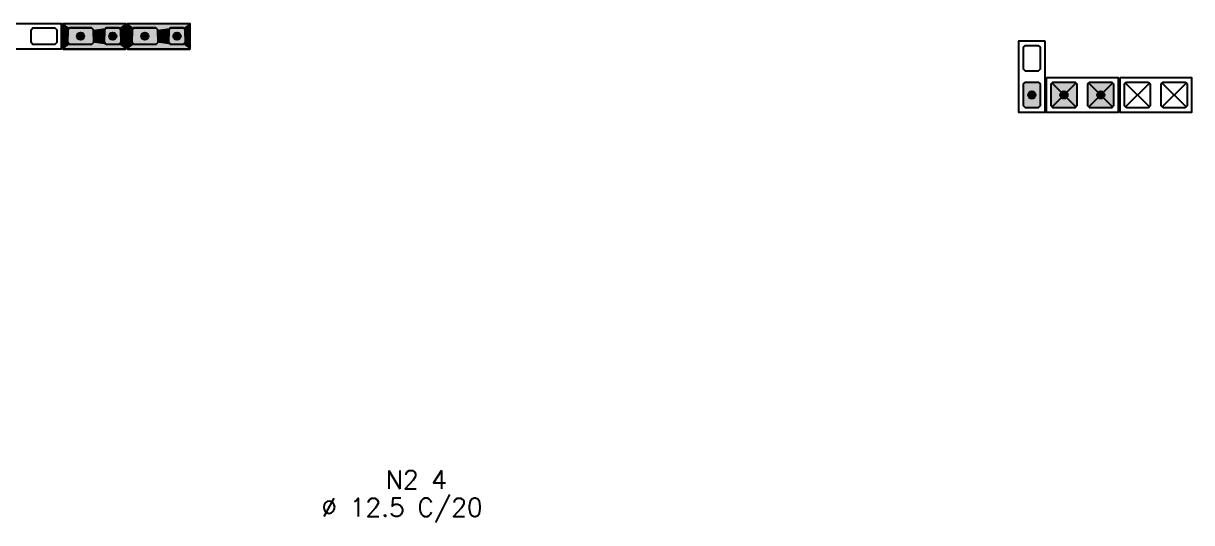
# Model space of a CAD drawing. Extents: x -1.9 to 86, y -1.6 to 60.9.
# Drawn here: x 36.19 to 48.91, y 21.67 to 27.11 of the extents above; entities that cross this region are included whole.
import ezdxf

# ---------------------------------------------------------------- set-up
doc = ezdxf.new("R2010")
doc.units = 0
doc.header["$MEASUREMENT"] = 0
doc.linetypes.add('ESTILO_TQS_0001', pattern=[0.45, 0.3, -0.15])
for name, color, linetype in [('PENA_01', 1, 'CONTINUOUS'), ('PENA_02', 2, 'CONTINUOUS'), ('PENA_03', 3, 'CONTINUOUS'), ('PENA_11', 252, 'CONTINUOUS'), ('PENA_21', 100, 'CONTINUOUS')]:
    doc.layers.add(name, color=color, linetype=linetype)
doc.styles.get("Standard").update_dxf_attribs({"font": 'ROMANS.SHX'})

msp = doc.modelspace()

# ---------------------------------------------------------------- linework, layer by layer
at = {"layer": 'PENA_01', "linetype": 'Continuous'}
for p, q in [((47.38911, 26.198647), (47.64911, 26.458647)), ((47.64911, 26.198647), (47.38911, 26.458647)), ((48.04911, 26.198647), (47.78911, 26.458647)), ((47.78911, 26.198647), (48.04911, 26.458647)), ((48.18911, 26.198647), (48.44911, 26.458647)), ((48.44911, 26.198647), (48.18911, 26.458647)), ((48.84911, 26.198647), (48.58911, 26.458647)), ((48.58911, 26.198647), (48.84911, 26.458647))]:
    msp.add_line(p, q, dxfattribs=at)
for points in [[(36.27, 27.037997), (36.29, 27.057997), (36.53, 27.057997), (36.55, 27.037997), (36.55, 26.897997), (36.53, 26.877997), (36.29, 26.877997), (36.27, 26.897997), (36.27, 27.037997)], [(36.93, 26.877997), (36.69, 26.877997), (36.67, 26.897997), (36.67, 27.037997), (36.69, 27.057997), (36.93, 27.057997), (36.95, 27.037997), (36.95, 26.897997), (36.93, 26.877997)], [(37.23, 26.877997), (37.09, 26.877997), (37.07, 26.897997), (37.07, 27.037997), (37.09, 27.057997), (37.23, 27.057997), (37.25, 27.037997), (37.25, 26.897997), (37.23, 26.877997)], [(37.63, 26.877997), (37.39, 26.877997), (37.37, 26.897997), (37.37, 27.037997), (37.39, 27.057997), (37.63, 27.057997), (37.65, 27.037997), (37.65, 26.897997), (37.63, 26.877997)], [(37.93, 26.877997), (37.79, 26.877997), (37.77, 26.897997), (37.77, 27.037997), (37.79, 27.057997), (37.93, 27.057997), (37.95, 27.037997), (37.95, 26.897997), (37.93, 26.877997)], [(47.23911, 26.868647), (47.25911, 26.848647), (47.25911, 26.608647), (47.23911, 26.588647), (47.09911, 26.588647), (47.07911, 26.608647), (47.07911, 26.848647), (47.09911, 26.868647), (47.23911, 26.868647)], [(47.23911, 26.468647), (47.25911, 26.448647), (47.25911, 26.208647), (47.23911, 26.188647), (47.09911, 26.188647), (47.07911, 26.208647), (47.07911, 26.448647), (47.09911, 26.468647), (47.23911, 26.468647)]]:
    msp.add_lwpolyline(points, dxfattribs=at)
at = {"layer": 'PENA_02', "linetype": 'Continuous'}
for points in [[(35.82, 27.107997), (36.6, 27.107997), (36.6, 26.827997), (35.82, 26.827997), (35.82, 27.107997)], [(37.3, 26.827997), (36.62, 26.827997), (36.62, 27.107997), (37.3, 27.107997), (37.3, 26.827997)], [(38, 26.827997), (37.32, 26.827997), (37.32, 27.107997), (38, 27.107997), (38, 26.827997)], [(47.30911, 26.918647), (47.30911, 26.138647), (47.02911, 26.138647), (47.02911, 26.918647), (47.30911, 26.918647)], [(47.32911, 26.518647), (48.10911, 26.518647), (48.10911, 26.138647), (47.32911, 26.138647), (47.32911, 26.518647)], [(48.12911, 26.518647), (48.90911, 26.518647), (48.90911, 26.138647), (48.12911, 26.138647), (48.12911, 26.518647)]]:
    msp.add_lwpolyline(points, dxfattribs=at)
at = {"layer": 'PENA_02', "linetype": 'ESTILO_TQS_0001'}
for points in [[(47.37911, 26.448647), (47.39911, 26.468647), (47.63911, 26.468647), (47.65911, 26.448647), (47.65911, 26.208647), (47.63911, 26.188647), (47.39911, 26.188647), (47.37911, 26.208647), (47.37911, 26.448647)], [(47.77911, 26.448647), (47.79911, 26.468647), (48.03911, 26.468647), (48.05911, 26.448647), (48.05911, 26.208647), (48.03911, 26.188647), (47.79911, 26.188647), (47.77911, 26.208647), (47.77911, 26.448647)], [(48.17911, 26.448647), (48.19911, 26.468647), (48.43911, 26.468647), (48.45911, 26.448647), (48.45911, 26.208647), (48.43911, 26.188647), (48.19911, 26.188647), (48.17911, 26.208647), (48.17911, 26.448647)], [(48.57911, 26.448647), (48.59911, 26.468647), (48.83911, 26.468647), (48.85911, 26.448647), (48.85911, 26.208647), (48.83911, 26.188647), (48.59911, 26.188647), (48.57911, 26.208647), (48.57911, 26.448647)]]:
    msp.add_lwpolyline(points, dxfattribs=at)
at = {"layer": 'PENA_03', "linetype": 'Continuous'}
for points in [[(36.95, 26.897997), (36.93, 26.877997), (36.69, 26.877997), (36.67, 26.897997), (36.67, 27.037997), (36.69, 27.057997), (36.93, 27.057997), (36.95, 27.037997), (36.95, 26.897997)], [(37.25, 26.897997), (37.23, 26.877997), (37.09, 26.877997), (37.07, 26.897997), (37.07, 27.037997), (37.09, 27.057997), (37.23, 27.057997), (37.25, 27.037997), (37.25, 26.897997)], [(37.65, 26.897997), (37.63, 26.877997), (37.39, 26.877997), (37.37, 26.897997), (37.37, 27.037997), (37.39, 27.057997), (37.63, 27.057997), (37.65, 27.037997), (37.65, 26.897997)], [(37.95, 26.897997), (37.93, 26.877997), (37.79, 26.877997), (37.77, 26.897997), (37.77, 27.037997), (37.79, 27.057997), (37.93, 27.057997), (37.95, 27.037997), (37.95, 26.897997)], [(47.09911, 26.188647), (47.07911, 26.208647), (47.07911, 26.448647), (47.09911, 26.468647), (47.23911, 26.468647), (47.25911, 26.448647), (47.25911, 26.208647), (47.23911, 26.188647), (47.09911, 26.188647)], [(47.65911, 26.208647), (47.63911, 26.188647), (47.39911, 26.188647), (47.37911, 26.208647), (47.37911, 26.448647), (47.39911, 26.468647), (47.63911, 26.468647), (47.65911, 26.448647), (47.65911, 26.208647)], [(48.05911, 26.208647), (48.03911, 26.188647), (47.79911, 26.188647), (47.77911, 26.208647), (47.77911, 26.448647), (47.79911, 26.468647), (48.03911, 26.468647), (48.05911, 26.448647), (48.05911, 26.208647)]]:
    msp.add_lwpolyline(points, dxfattribs=at)
for centre in [(36.81, 26.967997), (37.16, 26.967997), (37.51, 26.967997), (37.86, 26.967997), (47.16911, 26.328647), (47.51911, 26.328647), (47.91911, 26.328647)]:
    msp.add_circle(centre, 0.04, dxfattribs=at)
for points in [[(36.85, 26.967997), (36.79, 27.002638), (36.772412, 26.981678)], [(36.85, 26.967997), (36.772412, 26.981678), (36.772412, 26.954316)], [(36.85, 26.967997), (36.816946, 27.007389), (36.79, 27.002638)], [(36.85, 26.967997), (36.840642, 26.993708), (36.816946, 27.007389)], [(37.2, 26.967997), (37.14, 27.002638), (37.122412, 26.981678)], [(37.2, 26.967997), (37.122412, 26.981678), (37.122412, 26.954316)], [(37.2, 26.967997), (37.166946, 27.007389), (37.14, 27.002638)], [(37.2, 26.967997), (37.190642, 26.993708), (37.166946, 27.007389)], [(37.55, 26.967997), (37.49, 27.002638), (37.472412, 26.981678)], [(37.55, 26.967997), (37.472412, 26.981678), (37.472412, 26.954316)], [(37.55, 26.967997), (37.516946, 27.007389), (37.49, 27.002638)], [(37.55, 26.967997), (37.540642, 26.993708), (37.516946, 27.007389)], [(37.9, 26.967997), (37.84, 27.002638), (37.822412, 26.981678)], [(37.9, 26.967997), (37.822412, 26.981678), (37.822412, 26.954316)], [(37.9, 26.967997), (37.866946, 27.007389), (37.84, 27.002638)], [(37.9, 26.967997), (37.890642, 26.993708), (37.866946, 27.007389)], [(36.85, 26.967997), (36.772412, 26.954316), (36.79, 26.933356)], [(36.85, 26.967997), (36.79, 26.933356), (36.816946, 26.928604)], [(36.85, 26.967997), (36.816946, 26.928604), (36.840642, 26.942285)], [(36.85, 26.967997), (36.840642, 26.942285), (36.85, 26.967997)], [(37.2, 26.967997), (37.122412, 26.954316), (37.14, 26.933356)], [(37.2, 26.967997), (37.14, 26.933356), (37.166946, 26.928604)], [(37.2, 26.967997), (37.166946, 26.928604), (37.190642, 26.942285)], [(37.2, 26.967997), (37.190642, 26.942285), (37.2, 26.967997)], [(37.55, 26.967997), (37.472412, 26.954316), (37.49, 26.933356)], [(37.55, 26.967997), (37.49, 26.933356), (37.516946, 26.928604)], [(37.55, 26.967997), (37.516946, 26.928604), (37.540642, 26.942285)], [(37.55, 26.967997), (37.540642, 26.942285), (37.55, 26.967997)], [(37.9, 26.967997), (37.822412, 26.954316), (37.84, 26.933356)], [(37.9, 26.967997), (37.84, 26.933356), (37.866946, 26.928604)], [(37.9, 26.967997), (37.866946, 26.928604), (37.890642, 26.942285)], [(37.9, 26.967997), (37.890642, 26.942285), (37.9, 26.967997)], [(47.20911, 26.328647), (47.14911, 26.363288), (47.131522, 26.342328)], [(47.20911, 26.328647), (47.131522, 26.342328), (47.131522, 26.314966)], [(47.20911, 26.328647), (47.176056, 26.368039), (47.14911, 26.363288)], [(47.20911, 26.328647), (47.199752, 26.354358), (47.176056, 26.368039)], [(47.55911, 26.328647), (47.49911, 26.363288), (47.481522, 26.342328)], [(47.55911, 26.328647), (47.481522, 26.342328), (47.481522, 26.314966)], [(47.55911, 26.328647), (47.526056, 26.368039), (47.49911, 26.363288)], [(47.55911, 26.328647), (47.549752, 26.354358), (47.526056, 26.368039)], [(47.95911, 26.328647), (47.89911, 26.363288), (47.881522, 26.342328)], [(47.95911, 26.328647), (47.881522, 26.342328), (47.881522, 26.314966)], [(47.95911, 26.328647), (47.926056, 26.368039), (47.89911, 26.363288)], [(47.95911, 26.328647), (47.949752, 26.354358), (47.926056, 26.368039)], [(47.20911, 26.328647), (47.131522, 26.314966), (47.14911, 26.294006)], [(47.20911, 26.328647), (47.14911, 26.294006), (47.176056, 26.289255)], [(47.20911, 26.328647), (47.176056, 26.289255), (47.199752, 26.302935)], [(47.20911, 26.328647), (47.199752, 26.302935), (47.20911, 26.328647)], [(47.55911, 26.328647), (47.481522, 26.314966), (47.49911, 26.294006)], [(47.55911, 26.328647), (47.49911, 26.294006), (47.526056, 26.289255)], [(47.55911, 26.328647), (47.526056, 26.289255), (47.549752, 26.302935)], [(47.55911, 26.328647), (47.549752, 26.302935), (47.55911, 26.328647)], [(47.95911, 26.328647), (47.881522, 26.314966), (47.89911, 26.294006)], [(47.95911, 26.328647), (47.89911, 26.294006), (47.926056, 26.289255)], [(47.95911, 26.328647), (47.926056, 26.289255), (47.949752, 26.302935)], [(47.95911, 26.328647), (47.949752, 26.302935), (47.95911, 26.328647)]]:
    msp.add_solid(points, dxfattribs=at)
at = {"layer": 'PENA_11', "linetype": 'Continuous'}
for points in [[(36.95, 26.897997), (36.67, 27.037997), (36.69, 27.057997)], [(36.95, 26.897997), (36.67, 26.897997), (36.67, 27.037997)], [(36.95, 26.897997), (36.69, 27.057997), (36.93, 27.057997)], [(36.95, 26.897997), (36.93, 27.057997), (36.95, 27.037997)], [(36.95, 26.897997), (36.95, 27.037997), (36.95, 26.897997)], [(37.25, 26.897997), (37.07, 27.037997), (37.09, 27.057997)], [(37.25, 26.897997), (37.07, 26.897997), (37.07, 27.037997)], [(37.25, 26.897997), (37.09, 27.057997), (37.23, 27.057997)], [(37.25, 26.897997), (37.23, 27.057997), (37.25, 27.037997)], [(37.25, 26.897997), (37.25, 27.037997), (37.25, 26.897997)], [(37.65, 26.897997), (37.37, 27.037997), (37.39, 27.057997)], [(37.65, 26.897997), (37.37, 26.897997), (37.37, 27.037997)], [(37.65, 26.897997), (37.39, 27.057997), (37.63, 27.057997)], [(37.65, 26.897997), (37.63, 27.057997), (37.65, 27.037997)], [(37.65, 26.897997), (37.65, 27.037997), (37.65, 26.897997)], [(37.95, 26.897997), (37.77, 27.037997), (37.79, 27.057997)], [(37.95, 26.897997), (37.77, 26.897997), (37.77, 27.037997)], [(37.95, 26.897997), (37.79, 27.057997), (37.93, 27.057997)], [(37.95, 26.897997), (37.93, 27.057997), (37.95, 27.037997)], [(37.95, 26.897997), (37.95, 27.037997), (37.95, 26.897997)], [(36.95, 26.897997), (36.69, 26.877997), (36.67, 26.897997)], [(36.95, 26.897997), (36.93, 26.877997), (36.69, 26.877997)], [(37.25, 26.897997), (37.09, 26.877997), (37.07, 26.897997)], [(37.25, 26.897997), (37.23, 26.877997), (37.09, 26.877997)], [(37.65, 26.897997), (37.39, 26.877997), (37.37, 26.897997)], [(37.65, 26.897997), (37.63, 26.877997), (37.39, 26.877997)], [(37.95, 26.897997), (37.79, 26.877997), (37.77, 26.897997)], [(37.95, 26.897997), (37.93, 26.877997), (37.79, 26.877997)], [(47.09911, 26.188647), (47.07911, 26.448647), (47.09911, 26.468647)], [(47.09911, 26.188647), (47.09911, 26.468647), (47.23911, 26.468647)], [(47.09911, 26.188647), (47.23911, 26.468647), (47.25911, 26.448647)], [(47.65911, 26.208647), (47.37911, 26.448647), (47.39911, 26.468647)], [(47.65911, 26.208647), (47.39911, 26.468647), (47.63911, 26.468647)], [(47.65911, 26.208647), (47.63911, 26.468647), (47.65911, 26.448647)], [(48.05911, 26.208647), (47.77911, 26.448647), (47.79911, 26.468647)], [(48.05911, 26.208647), (47.79911, 26.468647), (48.03911, 26.468647)], [(48.05911, 26.208647), (48.03911, 26.468647), (48.05911, 26.448647)], [(47.09911, 26.188647), (47.07911, 26.208647), (47.07911, 26.448647)], [(47.09911, 26.188647), (47.25911, 26.448647), (47.25911, 26.208647)], [(47.65911, 26.208647), (47.37911, 26.208647), (47.37911, 26.448647)], [(47.65911, 26.208647), (47.65911, 26.448647), (47.65911, 26.208647)], [(48.05911, 26.208647), (47.77911, 26.208647), (47.77911, 26.448647)], [(48.05911, 26.208647), (48.05911, 26.448647), (48.05911, 26.208647)], [(47.09911, 26.188647), (47.25911, 26.208647), (47.23911, 26.188647)], [(47.65911, 26.208647), (47.39911, 26.188647), (47.37911, 26.208647)], [(47.65911, 26.208647), (47.63911, 26.188647), (47.39911, 26.188647)], [(48.05911, 26.208647), (47.79911, 26.188647), (47.77911, 26.208647)], [(48.05911, 26.208647), (48.03911, 26.188647), (47.79911, 26.188647)], [(47.09911, 26.188647), (47.23911, 26.188647), (47.09911, 26.188647)]]:
    msp.add_solid(points, dxfattribs=at)
at = {"layer": 'PENA_21', "linetype": 'Continuous'}
for points in [[(37.3, 26.967997), (37.25, 26.967997), (37.25, 27.037997), (37.23, 27.057997), (37.09, 27.057997), (37.07, 27.037997), (37.07, 26.967997), (36.95, 26.967997), (36.95, 27.037997), (36.93, 27.057997), (36.69, 27.057997), (36.67, 27.037997), (36.67, 26.967997), (36.62, 26.967997), (36.62, 27.107997), (37.3, 27.107997), (37.3, 26.967997)], [(38, 26.967997), (37.95, 26.967997), (37.95, 27.037997), (37.93, 27.057997), (37.79, 27.057997), (37.77, 27.037997), (37.77, 26.967997), (37.65, 26.967997), (37.65, 27.037997), (37.63, 27.057997), (37.39, 27.057997), (37.37, 27.037997), (37.37, 26.967997), (37.32, 26.967997), (37.32, 27.107997), (38, 27.107997), (38, 26.967997)], [(37.3, 26.967997), (37.25, 26.967997), (37.25, 26.897997), (37.23, 26.877997), (37.09, 26.877997), (37.07, 26.897997), (37.07, 26.967997), (36.95, 26.967997), (36.95, 26.897997), (36.93, 26.877997), (36.69, 26.877997), (36.67, 26.897997), (36.67, 26.967997), (36.62, 26.967997), (36.62, 26.827997), (37.3, 26.827997), (37.3, 26.967997)], [(38, 26.967997), (37.95, 26.967997), (37.95, 26.897997), (37.93, 26.877997), (37.79, 26.877997), (37.77, 26.897997), (37.77, 26.967997), (37.65, 26.967997), (37.65, 26.897997), (37.63, 26.877997), (37.39, 26.877997), (37.37, 26.897997), (37.37, 26.967997), (37.32, 26.967997), (37.32, 26.827997), (38, 26.827997), (38, 26.967997)]]:
    msp.add_lwpolyline(points, dxfattribs=at)
for points in [[(37.3, 27.107997), (36.69, 27.057997), (36.62, 27.107997)], [(36.69, 27.057997), (36.67, 27.037997), (36.62, 27.107997)], [(36.62, 27.107997), (36.67, 27.037997), (36.62, 26.967997)], [(36.93, 27.057997), (36.69, 27.057997), (37.3, 27.107997)], [(36.95, 27.037997), (36.93, 27.057997), (37.3, 27.107997)], [(37.3, 27.107997), (37.09, 27.057997), (36.95, 27.037997)], [(37.3, 27.107997), (37.23, 27.057997), (37.09, 27.057997)], [(37.3, 27.107997), (37.25, 27.037997), (37.23, 27.057997)], [(37.3, 27.107997), (37.3, 26.967997), (37.25, 26.967997)], [(37.3, 27.107997), (37.25, 26.967997), (37.25, 27.037997)], [(38, 27.107997), (37.39, 27.057997), (37.32, 27.107997)], [(37.39, 27.057997), (37.37, 27.037997), (37.32, 27.107997)], [(37.32, 27.107997), (37.37, 27.037997), (37.32, 26.967997)], [(37.63, 27.057997), (37.39, 27.057997), (38, 27.107997)], [(37.65, 27.037997), (37.63, 27.057997), (38, 27.107997)], [(38, 27.107997), (37.79, 27.057997), (37.65, 27.037997)], [(38, 27.107997), (37.93, 27.057997), (37.79, 27.057997)], [(38, 27.107997), (37.95, 27.037997), (37.93, 27.057997)], [(38, 27.107997), (38, 26.967997), (37.95, 26.967997)], [(38, 27.107997), (37.95, 26.967997), (37.95, 27.037997)], [(36.67, 27.037997), (36.67, 26.967997), (36.62, 26.967997)], [(36.95, 26.967997), (36.95, 27.037997), (37.09, 27.057997)], [(36.95, 26.967997), (37.09, 27.057997), (37.07, 27.037997)], [(36.95, 26.967997), (37.07, 27.037997), (37.07, 26.967997)], [(37.37, 27.037997), (37.37, 26.967997), (37.32, 26.967997)], [(37.65, 26.967997), (37.65, 27.037997), (37.79, 27.057997)], [(37.65, 26.967997), (37.79, 27.057997), (37.77, 27.037997)], [(37.65, 26.967997), (37.77, 27.037997), (37.77, 26.967997)], [(36.62, 26.827997), (36.67, 26.897997), (36.62, 26.967997)], [(36.67, 26.897997), (36.67, 26.967997), (36.62, 26.967997)], [(36.69, 26.877997), (36.67, 26.897997), (36.62, 26.827997)], [(37.3, 26.827997), (36.69, 26.877997), (36.62, 26.827997)], [(36.93, 26.877997), (36.69, 26.877997), (37.3, 26.827997)], [(36.95, 26.897997), (36.93, 26.877997), (37.3, 26.827997)], [(36.95, 26.967997), (36.95, 26.897997), (37.09, 26.877997)], [(36.95, 26.967997), (37.09, 26.877997), (37.07, 26.897997)], [(36.95, 26.967997), (37.07, 26.897997), (37.07, 26.967997)], [(37.3, 26.827997), (37.09, 26.877997), (36.95, 26.897997)], [(37.3, 26.827997), (37.23, 26.877997), (37.09, 26.877997)], [(37.3, 26.827997), (37.25, 26.897997), (37.23, 26.877997)], [(37.3, 26.827997), (37.3, 26.967997), (37.25, 26.967997)], [(37.3, 26.827997), (37.25, 26.967997), (37.25, 26.897997)], [(37.32, 26.827997), (37.37, 26.897997), (37.32, 26.967997)], [(37.37, 26.897997), (37.37, 26.967997), (37.32, 26.967997)], [(37.39, 26.877997), (37.37, 26.897997), (37.32, 26.827997)], [(38, 26.827997), (37.39, 26.877997), (37.32, 26.827997)], [(37.63, 26.877997), (37.39, 26.877997), (38, 26.827997)], [(37.65, 26.897997), (37.63, 26.877997), (38, 26.827997)], [(37.65, 26.967997), (37.65, 26.897997), (37.79, 26.877997)], [(37.65, 26.967997), (37.79, 26.877997), (37.77, 26.897997)], [(37.65, 26.967997), (37.77, 26.897997), (37.77, 26.967997)], [(38, 26.827997), (37.79, 26.877997), (37.65, 26.897997)], [(38, 26.827997), (37.93, 26.877997), (37.79, 26.877997)], [(38, 26.827997), (37.95, 26.897997), (37.93, 26.877997)], [(38, 26.827997), (38, 26.967997), (37.95, 26.967997)], [(38, 26.827997), (37.95, 26.967997), (37.95, 26.897997)]]:
    msp.add_solid(points, dxfattribs=at)

# ---------------------------------------------------------------- texts
at = {"layer": 'PENA_03', "linetype": 'Continuous'}
for s, p in [('N2 4', (40.131591, 22.039379)), ('%%c 12.5 C/20', (39.431591, 21.739379))]:
    msp.add_text(s, height=0.2, dxfattribs=at).set_placement(p)

doc.saveas('drawing.dxf')
